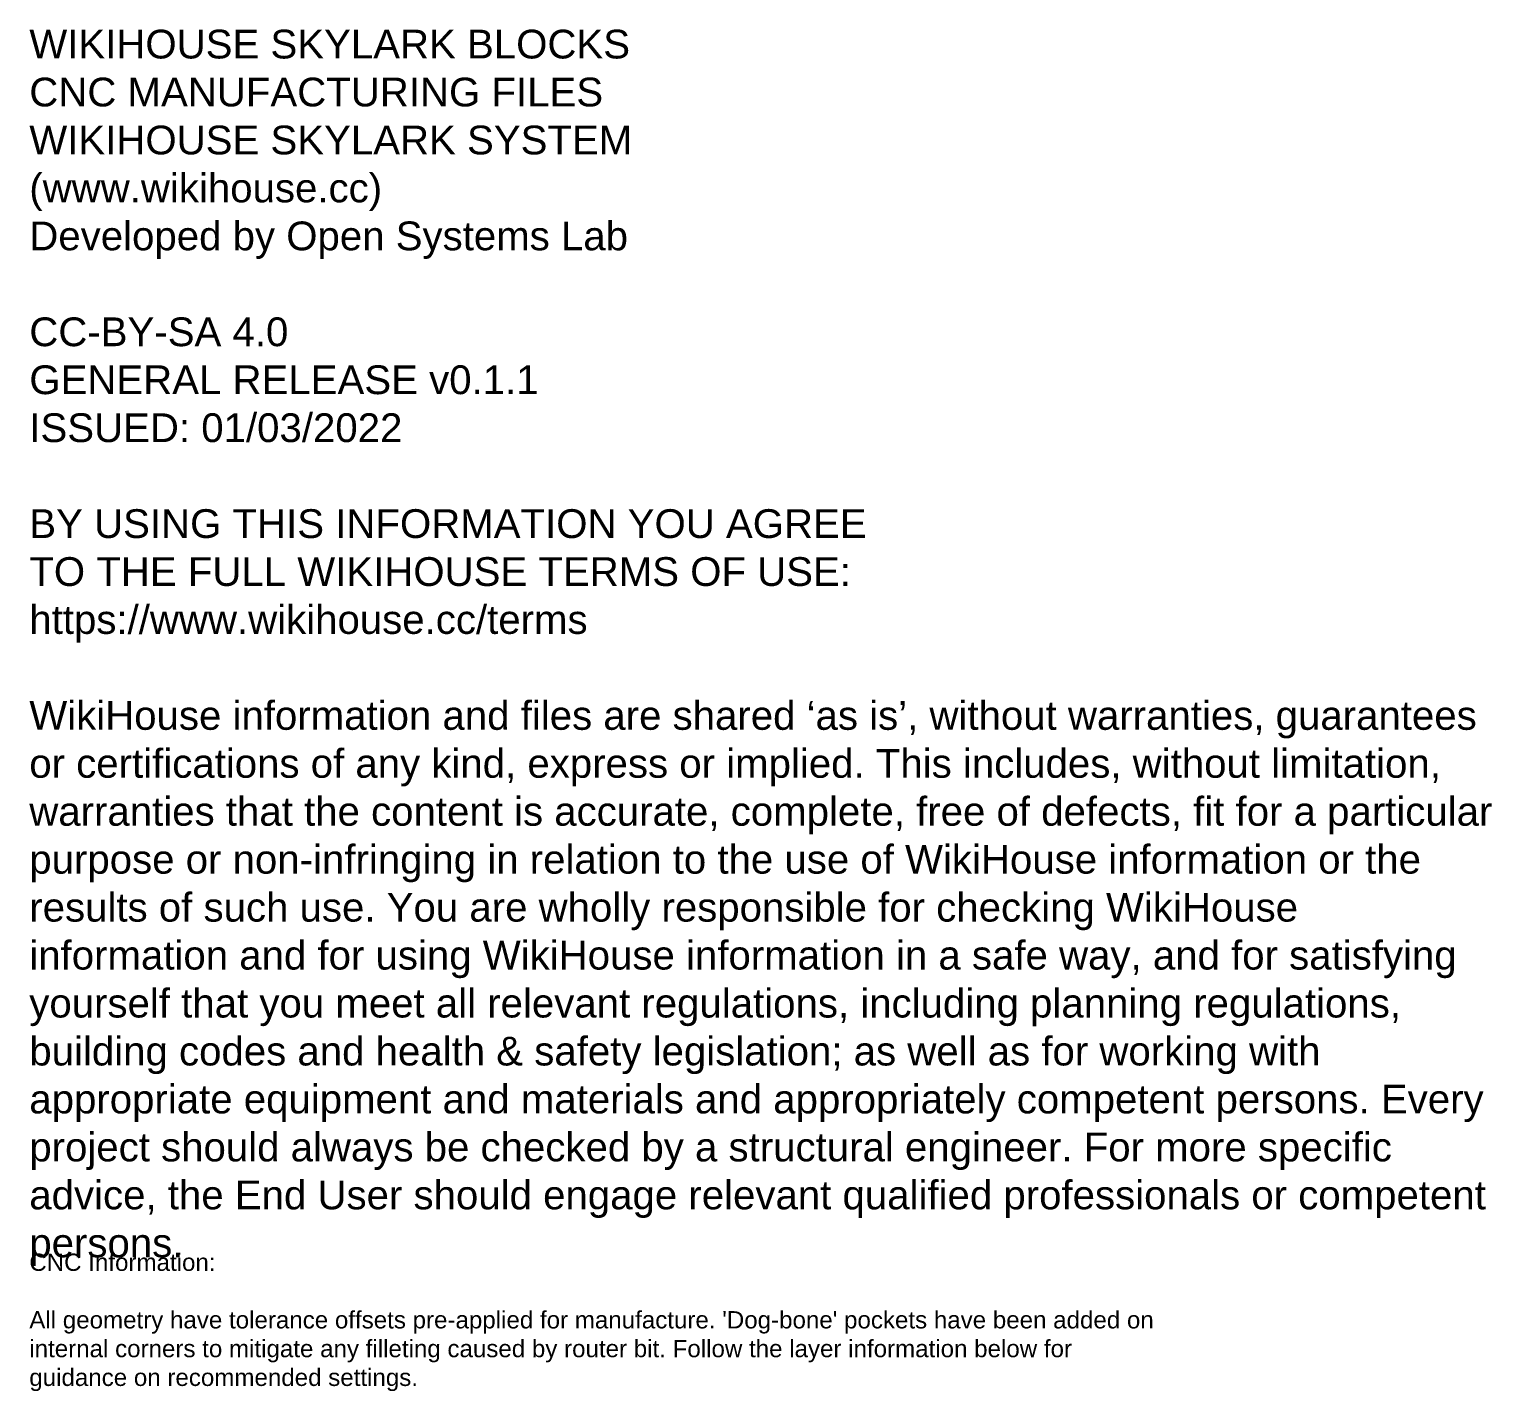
# Model space of a CAD drawing. Extents: x 0 to 12772, y 0 to 23683.
# Drawn here: x 64 to 12772, y 11842 to 23683 of the extents above; entities that cross this region are included whole.
import ezdxf

# ---------------------------------------------------------------- set-up
doc = ezdxf.new("R2010")
doc.units = 0
doc.layers.add('DONOTCUT', color=7, linetype='CONTINUOUS')
doc.styles.add('ARIAL_REGULAR', font='')
doc.styles.get('ARIAL_REGULAR').set_extended_font_data('Arial')

msp = doc.modelspace()

# ---------------------------------------------------------------- texts
at = {"layer": 'DONOTCUT', "attachment_point": 1, "style": 'ARIAL_REGULAR'}
for s, insert, char_height, width in [('{\\fArial;WIKIHOUSE SKYLARK BLOCKS}\\P{\\fArial;CNC MANUFACTURING FILES}\\P{\\fArial;WIKIHOUSE SKYLARK SYSTEM}\\P{\\fArial;(www.wikihouse.cc)}\\P{\\fArial;Developed by Open Systems Lab}\\P\\P{\\fArial;CC-BY-SA 4.0}\\P{\\fArial;GENERAL RELEASE v0.1.1}\\P{\\fArial;ISSUED: 01/03/2022}\\P\\P{\\fArial;BY USING THIS INFORMATION YOU AGREE }\\P{\\fArial;TO THE FULL WIKIHOUSE TERMS OF USE:}\\P{\\fArial;https://www.wikihouse.cc/terms}\\P\\P{\\fArial;WikiHouse information and files are shared }{\\fArial;‘as is}{\\fArial;’, without warranties, guarantees }\\P{\\fArial;or certifications of any kind, express or implied. This includes, without limitation, }\\P{\\fArial;warranties that the content is accurate, complete, free of defects, fit for a particular }\\P{\\fArial;purpose or non-infringing in relation to the use of WikiHouse information or the }\\P{\\fArial;results of such use. You are wholly responsible for checking WikiHouse }\\P{\\fArial;information and for using WikiHouse information in a safe way, and for satisfying }\\P{\\fArial;yourself that you meet all relevant regulations, including planning regulations, }\\P{\\fArial;building codes and health & safety legislation; as well as for working with }\\P{\\fArial;appropriate equipment and materials and appropriately competent persons. Every }\\P{\\fArial;project should always be checked by a structural engineer. For more specific }\\P{\\fArial;advice, the End User should engage relevant qualified professionals or competent }\\P{\\fArial;persons.}\\P', (64, 23679), 250, 12895.38), ("{\\fArial;CNC Information:}\\P\\P{\\fArial;All geometry have tolerance offsets pre-applied for manufacture. 'Dog-bone' pockets have been added on}\\P{\\fArial;internal corners to mitigate any filleting caused by router bit. Follow the layer information below for}\\P{\\fArial;guidance on recommended settings.}\\P\\P\\P{\\fArial;Layer Information:}\\P\\P{\\fArial;DONOTCUT: Information for instruction purposes only}\\P\\P{\\fArial;0_SHEET_SPRUCEPLY_2440X1220X18: Plywood material boundary for reference}\\P\\P{\\fArial;1_ANYTOOL_1MMDEEP_LABELS: Text labels, convert to curves and engrave at 1mm depth}\\P\\P{\\fArial;2_ANYTOOL_1MMDEEP_SCREWMARKS: Marker 'dinks' for nails/screws during assembly. Pre-mark using 2-3mm bit}\\P\\P{\\fArial;3_ANYTOOL_CUTTHROUGH_INSIDE: Internal slots, cut through inside line}\\P\\P{\\fArial;4_ANYTOOL_CUTTHROUGH_OUTSIDE: External profile of parts, cut through outside line}\\P\\P{\\fArial;5_ANYTOOL_HALF_MILL_9MM_INSIDE: Mill out area to 9MM depth}", (64, 13042), 150, 22265.22)]:
    msp.add_mtext(s, dxfattribs=dict(at, insert=insert, char_height=char_height, width=width))

doc.saveas('drawing.dxf')
